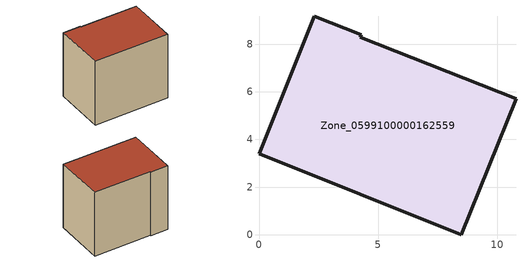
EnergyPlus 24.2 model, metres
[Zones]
Zone_0599100000162559
 floor ground (C_G): 0,3.39 2.31,9.17 4.28,8.39 4.24,8.3 10.78,5.7 8.48,0 z0
 wall outside (C_F): 8.48,0 10.78,5.7 4.24,8.3 4.28,8.39 2.31,9.17 0,3.39 8.48,0 z0:8.29
 roof outside (C_R): 2.31,9.17 0,3.39 8.48,0 10.78,5.7 4.24,8.3 4.28,8.39 z8.29
[BUILDING]
Pand.0599100000162559: North Axis=0; Terrain=City; Loads Convergence Tolerance Value=0.04; Temperature Convergence Tolerance Value=0.4; Solar Distribution=FullExterior; Maximum Number of Warmup Days=25; Minimum Number of Warmup Days=1
[Site:Location]
Rotterdam.The.Hague.AP_ZH_NLD Design_Conditions: Latitude=51.96; Longitude=4.45; Time Zone=1; Elevation=-4.5
[SITE:GROUNDTEMPERATURE:BUILDINGSURFACE]
18, 18, 18, 18, 18, 18, 18, 18, 18, 18, 18, 18
[MATERIAL] Thermal Absorptance=0.9; Solar Absorptance=0.7; Visible Absorptance=0.7
Name | Roughness | Thickness | Conductivity | Density | Specific Heat
G.TI.1975-1991 | MediumSmooth | 0.15 | 0.288461 | 540 | 1210
F.TI.1975-1991 | Rough | 0.3 | 0.230769 | 1920 | 840
R.TI.1975-1991 | MediumRough | 0.2 | 0.153846 | 1500 | 1000
[CONSTRUCTION]
C_G: G.TI.1975-1991
C_F: F.TI.1975-1991
C_R: R.TI.1975-1991
[ZONE]
Zone_0599100000162559: Type=1; Multiplier=1; Ceiling Height=Autocalculate; Volume=Autocalculate; Floor Area=autocalculate; Part of Total Floor Area=Yes
[ZONEINFILTRATION:DESIGNFLOWRATE]
Infil_Zone_0599100000162559: Zone or ZoneList or Space or SpaceList=Zone_0599100000162559; Schedule=AlwaysOn; Design Flow Rate Calculation Method=Flow/Area; Flow Rate per Floor Area=0.003; Constant Term Coefficient=1; Temperature Term Coefficient=0; Velocity Term Coefficient=0; Velocity Squared Term Coefficient=0
[HVACTEMPLATE:ZONE:IDEALLOADSAIRSYSTEM]
Zone_0599100000162559: Maximum Heating Supply Air Temperature=50; Minimum Cooling Supply Air Temperature=13; Maximum Heating Supply Air Humidity Ratio=0.0156; Minimum Cooling Supply Air Humidity Ratio=0.0077; Heating Limit=NoLimit; Cooling Limit=NoLimit; Dehumidification Control Type=ConstantSensibleHeatRatio; Cooling Sensible Heat Ratio=0.7; Dehumidification Setpoint=60; Humidification Control Type=None; Humidification Setpoint=30; Outdoor Air Method=None; Outdoor Air Flow Rate per Person=0.00944; Outdoor Air Flow Rate per Zone Floor Area=0; Outdoor Air Flow Rate per Zone=0; Demand Controlled Ventilation Type=None; Outdoor Air Economizer Type=NoEconomizer; Heat Recovery Type=None; Sensible Heat Recovery Effectiveness=0.7; Latent Heat Recovery Effectiveness=0.65
[ZONECONTROL:THERMOSTAT]
ThermostatControl_Zone_0599100000162559: Zone or ZoneList=Zone_0599100000162559; Control Type Schedule=DualSetpointControlType; Control 1=Thermostat_Zone_0599100000162559; Temperature Difference Between Cutout And Setpoint=0
[THERMOSTATSETPOINT:DUALSETPOINT]
Thermostat_Zone_0599100000162559: Heating Setpoint Temperature Schedule=HeatingSetpoint_Zone_0599100000162559; Cooling Setpoint Temperature Schedule=CoolingSetpoint_Zone_0599100000162559
[SCHEDULE:COMPACT]
HeatingSetpoint_Zone_0599100000162559: Through: 12/31, For: AllDays, Until: 24:00, 21
CoolingSetpoint_Zone_0599100000162559: Through: 12/31, For: AllDays, Until: 24:00, 24
DualSetpointControlType: Through: 12/31, For: AllDays, Until: 24:00, 4
AlwaysOn: Through: 12/31, For: AllDays, Until: 24:00, 1
